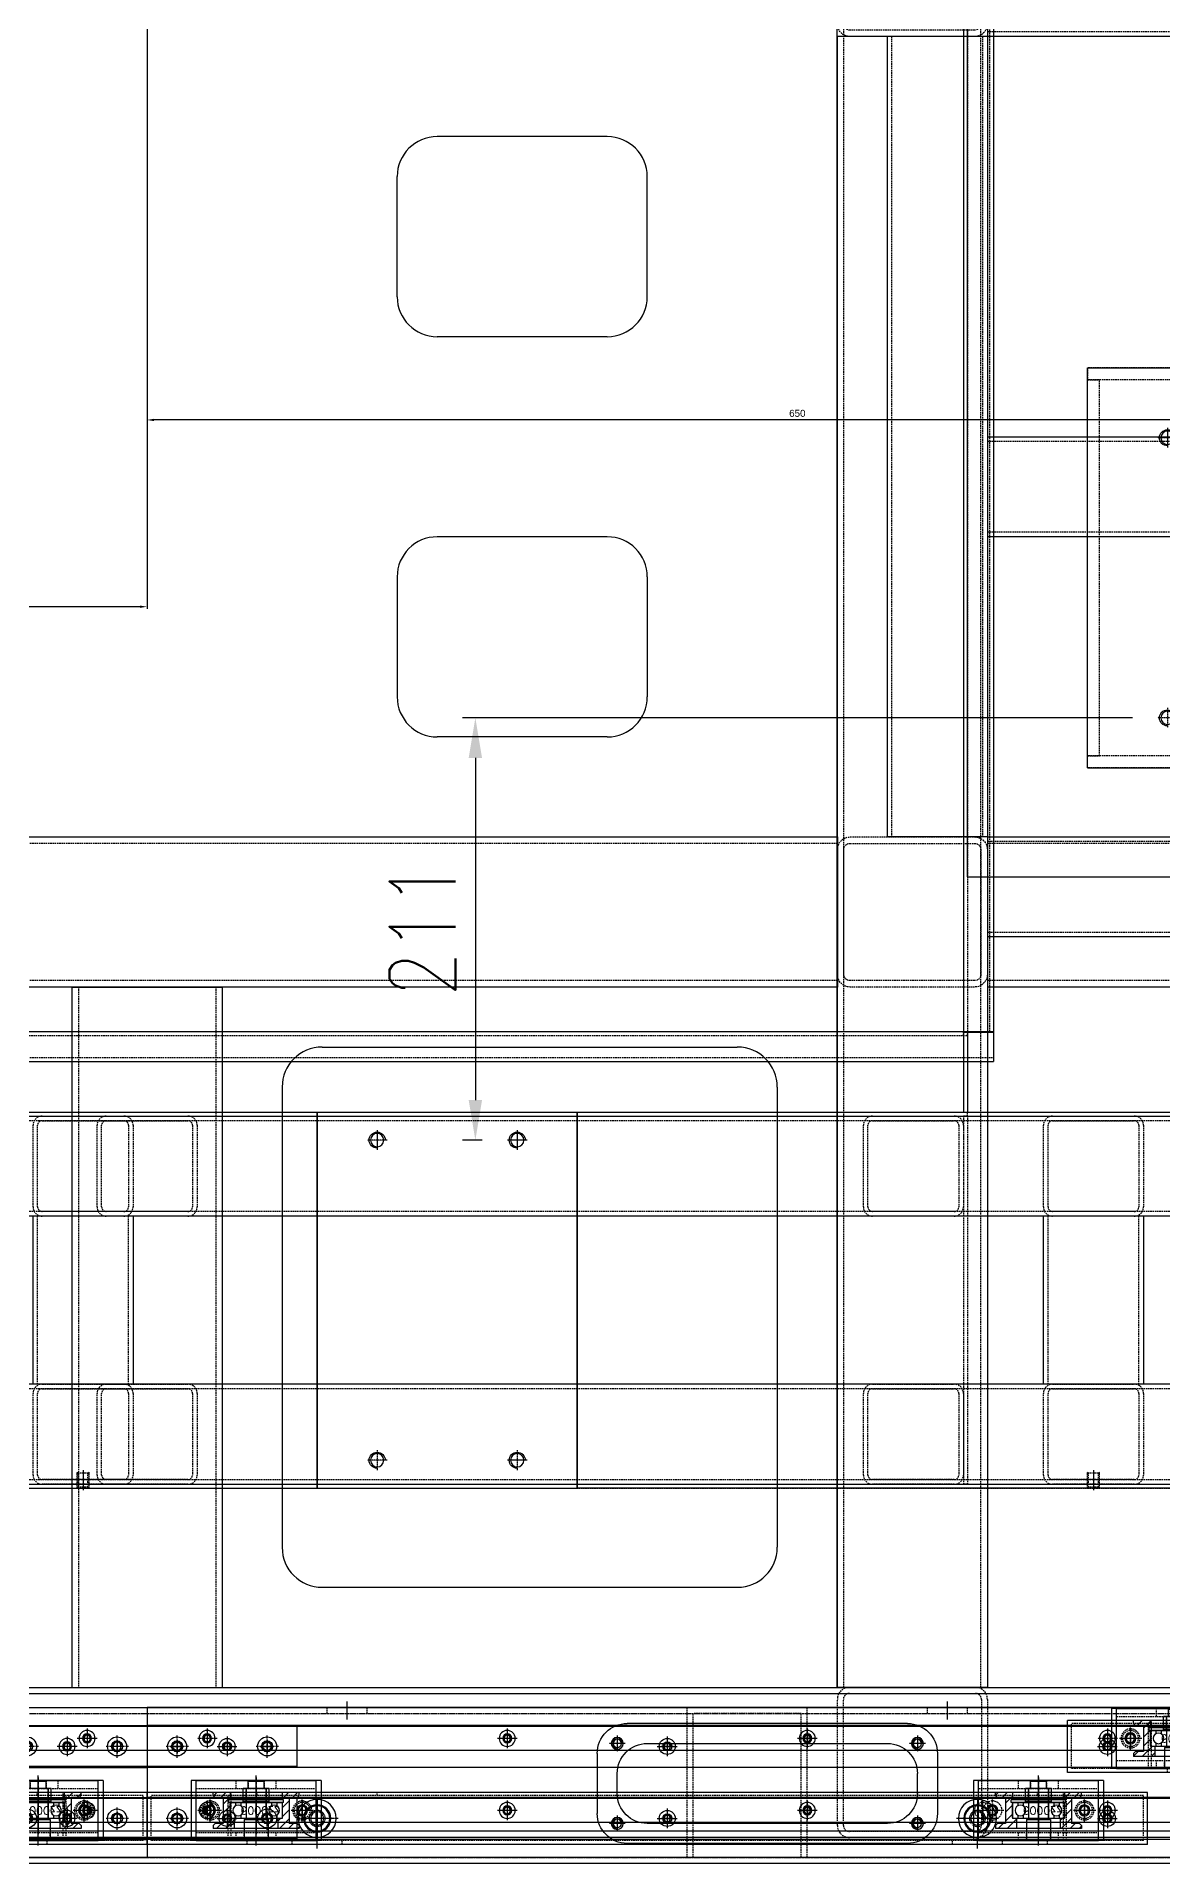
# Model space of a CAD drawing. Header units: millimetres. Extents: x -18234 to 26733, y 279 to 18488.
# Drawn here: x 21393 to 21956, y 9100 to 10013 of the extents above; entities that cross this region are included whole.
import ezdxf

# ---------------------------------------------------------------- set-up
doc = ezdxf.new("R2010")
doc.units = ezdxf.units.MM
doc.linetypes.add('CENTER', pattern=[2, 1.25, -0.25, 0.25, -0.25])
doc.linetypes.add('HIDDEN', pattern=[0.375, 0.25, -0.125])
for name, color, linetype in [('CL', 1, 'CENTER'), ('FL', 3, 'Continuous'), ('HL', 2, 'HIDDEN')]:
    doc.layers.add(name, color=color, linetype=linetype)
doc.styles.add('ROAMNS', font='romans.shx', dxfattribs={"width": 0.8, "bigfont": 'whgtxt.shx'})
doc.styles.get("Standard").update_dxf_attribs({"font": 'arial.ttf'})
doc.styles.add('한글', font='romans.shx', dxfattribs={"bigfont": 'whgtxt.shx'})
doc.dimstyles.new('10 한덕_도면칫수', dxfattribs={"dimscale": 10, "dimtxt": 3.3, "dimasz": 2, "dimexe": 0.65, "dimexo": 1.25, "dimgap": 1, "dimtad": 1, "dimdsep": 46, "dimtxsty": 'ROAMNS', "dimcen": 0, "dimclrd": 7, "dimclre": 7, "dimclrt": 2, "dimadec": 0, "dimazin": 2, "dimtp": 0.1, "dimtm": 0.1, "dimtfac": 0.71, "dimtmove": 0, "dimatfit": 3, "dimfxl": 1, "dimlwd": -1, "dimlwe": -1, "dimarcsym": 1})
doc.dimstyles.new('사본 AM_ISO', dxfattribs={"dimtxt": 3.5, "dimasz": 3.5, "dimexe": 1, "dimexo": 1, "dimgap": 1.5, "dimtad": 1, "dimdsep": 46, "dimtxsty": 'Standard', "dimcen": 0, "dimclrd": 7, "dimclre": 7, "dimclrt": 2, "dimadec": 0, "dimazin": 2, "dimtp": 0.1, "dimtm": 0.1, "dimtfac": 0.71, "dimtmove": 0, "dimatfit": 3, "dimfxl": 8, "dimtfill": 1, "dimlwd": -1, "dimlwe": -1, "dimarcsym": 1})

# ---------------------------------------------------------------- blocks, each defined once
blk = doc.blocks.new('*D679')
at = {"color": 7, "linetype": 'ByBlock', "ltscale": 0.5, "transparency": 16777216}
for p, q in [((22098.3, 10151.78), (22098.3, 9820.17)), ((21448.31, 10036.28), (21448.31, 9820.17)), ((22094.8, 9821.17), (21451.81, 9821.17))]:
    blk.add_line(p, q, dxfattribs=at)
at = {"color": 7, "ltscale": 0.5, "transparency": 16777216}
for points in [[(21451.81, 9821.75), (21451.81, 9820.59), (21448.31, 9821.17)], [(22094.8, 9821.75), (22094.8, 9820.59), (22098.3, 9821.17)]]:
    blk.add_solid(points, dxfattribs=at)
at = {"layer": 'DEFPOINTS', "color": 0, "ltscale": 0.5, "transparency": 16777216}
for p in [(22098.3, 10152.78), (21448.31, 10037.28), (21448.31, 9821.17)]:
    blk.add_point(p, dxfattribs=at)
at = {"color": 2, "ltscale": 0.5, "transparency": 16777216, "insert": (21773.31, 9824.46), "char_height": 3.5, "attachment_point": 5, "bg_fill": 3, "box_fill_scale": 1.1, "bg_fill_color": 256, "bg_fill_true_color": 13158600, "bg_fill_transparency": 0}
blk.add_mtext('650', dxfattribs=at)
blk = doc.blocks.new('*D666')
at = {"color": 7, "linetype": 'ByBlock', "ltscale": 0.5, "transparency": 16777216}
for p, q in [((21940.81, 9672.28), (21605.89, 9672.28)), ((21612.39, 9652.28), (21612.39, 9481.28)), ((21615.81, 9461.28), (21605.89, 9461.28))]:
    blk.add_line(p, q, dxfattribs=at)
at = {"color": 7, "ltscale": 0.5, "transparency": 16777216}
for points in [[(21609.06, 9652.28), (21615.72, 9652.28), (21612.39, 9672.28)], [(21609.06, 9481.28), (21615.72, 9481.28), (21612.39, 9461.28)]]:
    blk.add_solid(points, dxfattribs=at)
at = {"layer": 'DEFPOINTS', "color": 0, "ltscale": 0.5, "transparency": 16777216}
for p in [(21953.31, 9672.28), (21612.39, 9461.28), (21628.31, 9461.28)]:
    blk.add_point(p, dxfattribs=at)
at = {"color": 2, "ltscale": 0.5, "transparency": 16777216, "insert": (21585.89, 9566.78), "char_height": 33, "attachment_point": 5, "rotation": 90, "style": 'ROAMNS', "bg_fill": 3, "box_fill_scale": 1.1, "bg_fill_color": 256, "bg_fill_true_color": 13158600, "bg_fill_transparency": 0}
blk.add_mtext('211', dxfattribs=at)
blk = doc.blocks.new('5UEQR')
at = {"ltscale": 0.5}
for p, q in [((207127.59, 18318.75), (206587.59, 18318.75)), ((206587.59, 18318.75), (206587.59, 18268.75)), ((207127.59, 18318.75), (207127.59, 18268.75)), ((206587.59, 18268.75), (207127.59, 18268.75))]:
    blk.add_line(p, q, dxfattribs=at)
at = {"layer": 'HL', "ltscale": 3}
for p, q in [((206587.59, 18316.45), (207127.59, 18316.45)), ((206587.59, 18271.05), (207127.59, 18271.05))]:
    blk.add_line(p, q, dxfattribs=at)
blk = doc.blocks.new('56U43W43')
at = {"ltscale": 0.5}
for p, q in [((206942.87, 18218.89), (206542.87, 18218.89)), ((206542.87, 18218.89), (206542.87, 18168.89)), ((206942.87, 18218.89), (206942.87, 18168.89)), ((206542.87, 18168.89), (206942.87, 18168.89))]:
    blk.add_line(p, q, dxfattribs=at)
at = {"layer": 'HL', "ltscale": 3}
for p, q in [((206542.87, 18216.59), (206942.87, 18216.59)), ((206542.87, 18171.19), (206942.87, 18171.19))]:
    blk.add_line(p, q, dxfattribs=at)
blk = doc.blocks.new('875654')
at = {"layer": 'HL', "ltscale": 3}
for p, q in [((237346.1, 2606.34), (237283.9, 2606.34)), ((237346.1, 2603.14), (237283.9, 2603.14)), ((237277.5, 2599.94), (237277.5, 2537.74)), ((237280.7, 2599.94), (237280.7, 2537.74)), ((237349.3, 2537.74), (237349.3, 2599.94)), ((237352.5, 2537.74), (237352.5, 2599.94)), ((237283.9, 2534.54), (237346.1, 2534.54)), ((237283.9, 2531.34), (237346.1, 2531.34))]:
    blk.add_line(p, q, dxfattribs=at)
for centre, radius, start, end in [((237283.9, 2599.94), 6.4, 90, 180), ((237283.9, 2599.94), 3.2, 90, 180), ((237346.1, 2599.94), 6.4, 0, 90), ((237346.1, 2599.94), 3.2, 0, 90), ((237283.9, 2537.74), 6.4, 180, 270), ((237283.9, 2537.74), 3.2, 180, 270), ((237346.1, 2537.74), 6.4, 270, 0), ((237346.1, 2537.74), 3.2, 270, 0)]:
    blk.add_arc(centre, radius, start, end, dxfattribs=at)
blk = doc.blocks.new('473232')
at = {"ltscale": 0.5}
for p, q in [((206922.87, 18218.89), (206542.87, 18218.89)), ((206542.87, 18218.89), (206542.87, 18168.89)), ((206922.87, 18218.89), (206922.87, 18168.89)), ((206542.87, 18168.89), (206922.87, 18168.89))]:
    blk.add_line(p, q, dxfattribs=at)
at = {"layer": 'HL', "ltscale": 3}
for p, q in [((206542.87, 18216.59), (206922.87, 18216.59)), ((206542.87, 18171.19), (206922.87, 18171.19))]:
    blk.add_line(p, q, dxfattribs=at)
blk = doc.blocks.new('564wt')
at = {"layer": 'HL', "ltscale": 3}
for p, q in [((202139.17, 17160.36), (202139.17, 17166.36)), ((202139.17, 17166.36), (202499.17, 17166.36)), ((202499.17, 17160.36), (202499.17, 17166.36)), ((202139.17, 17160.36), (202499.17, 17160.36))]:
    blk.add_line(p, q, dxfattribs=at)
blk = doc.blocks.new('43w2')
at = {"layer": 'HL', "ltscale": 3}
for p, q in [((202691.45, 17160.36), (202691.45, 17166.36)), ((202691.45, 17166.36), (202879.45, 17166.36)), ((202879.45, 17160.36), (202879.45, 17166.36)), ((202691.45, 17160.36), (202879.45, 17160.36))]:
    blk.add_line(p, q, dxfattribs=at)
blk = doc.blocks.new('TUWW')
at = {"ltscale": 0.5}
blk.add_circle((205051.78, 17531.93), 3.32, dxfattribs=at)
at = {"color": 1, "ltscale": 0.5}
blk.add_arc((205051.78, 17531.93), 4, 270, 180, dxfattribs=at)
at = {"layer": 'CL', "ltscale": 0.5}
for p, q in [((205046.78, 17531.93), (205056.78, 17531.93)), ((205051.78, 17536.93), (205051.78, 17526.93))]:
    blk.add_line(p, q, dxfattribs=at)
blk = doc.blocks.new('65UWRT56')
at = {"ltscale": 0.5}
for p, q in [((202139.17, 17387.61), (202139.17, 17587.61)), ((202499.17, 17587.61), (202139.17, 17587.61)), ((202499.17, 17387.61), (202499.17, 17587.61)), ((202499.17, 17387.61), (202139.17, 17387.61))]:
    blk.add_line(p, q, dxfattribs=at)
for p in [(-2872.61, 20.68), (-2772.61, 20.68), (-2692.61, 20.68), (-2592.61, 20.68), (-2872.61, -119.32), (-2772.61, -119.32), (-2692.61, -119.32), (-2592.61, -119.32)]:
    blk.add_blockref('TUWW', p)
blk = doc.blocks.new('7ETE54')
at = {"xscale": -1}
for name, p, rotation in [('564wt', (0, 35287.12), 180), ('43w2', (184978.82, -184758.68), 270)]:
    blk.add_blockref(name, p, dxfattribs=dict(at, rotation=rotation))
for name, p in [('65UWRT56', (0, 539.16)), ('564wt', (0, 766.41))]:
    blk.add_blockref(name, p)
at = {"rotation": 90}
blk.add_blockref('43w2', (219659.53, -184758.68), dxfattribs=at)
blk = doc.blocks.new('TETWFS')
at = {"ltscale": 0.5}
for p, q in [((187802.29, 21591.54), (187412.29, 21591.54)), ((187412.29, 21591.54), (187412.29, 21571.54)), ((187802.29, 21151.54), (187802.29, 21591.54)), ((187372.29, 21151.54), (187372.29, 21571.54)), ((187372.29, 21571.54), (187412.29, 21571.54)), ((187802.29, 21151.54), (187372.29, 21151.54))]:
    blk.add_line(p, q, dxfattribs=at)
blk = doc.blocks.new('T7ETEW')
at = {"color": 0, "extrusion": (0, 0, -1), "zscale": -1}
for name, p in [('875654', (-359719, -25033.93)), ('TETWFS', (-310233.79, -44074.13)), ('875654', (-359719, -25508.93))]:
    blk.add_blockref(name, p, dxfattribs=at)
at = {"extrusion": (0, 0, -1), "zscale": -1}
for name, p in [('473232', (-329364.37, -40671.48)), ('7ETE54', (-324990.67, -40794.85)), ('473232', (-329364.37, -40921.48)), ('5UEQR', (-329569.09, -41221.33))]:
    blk.add_blockref(name, p, dxfattribs=at)
at = {"extrusion": (0, 0, -1), "zscale": -1, "rotation": 90}
blk.add_blockref('56U43W43', (-104222.61, -229445.45), dxfattribs=at)
blk = doc.blocks.new('*D669')
at = {"color": 7, "linetype": 'ByBlock', "ltscale": 0.5, "transparency": 16777216}
for p, q in [((21448.31, 9820.17), (21448.31, 9726.83)), ((20798.31, 9797.28), (20798.31, 9726.83)), ((21444.81, 9727.83), (20801.81, 9727.83))]:
    blk.add_line(p, q, dxfattribs=at)
at = {"color": 7, "ltscale": 0.5, "transparency": 16777216}
for points in [[(20801.81, 9728.42), (20801.81, 9727.25), (20798.31, 9727.83)], [(21444.81, 9728.42), (21444.81, 9727.25), (21448.31, 9727.83)]]:
    blk.add_solid(points, dxfattribs=at)
at = {"layer": 'DEFPOINTS', "color": 0, "ltscale": 0.5, "transparency": 16777216}
for p in [(21448.31, 9821.17), (20798.31, 9798.28), (20798.31, 9727.83)]:
    blk.add_point(p, dxfattribs=at)
at = {"color": 2, "ltscale": 0.5, "transparency": 16777216, "insert": (21123.31, 9731.12), "char_height": 3.5, "attachment_point": 5, "bg_fill": 3, "box_fill_scale": 1.1, "bg_fill_color": 256, "bg_fill_true_color": 13158600, "bg_fill_transparency": 0}
blk.add_mtext('650', dxfattribs=at)
blk = doc.blocks.new('y8ll')
at = {"ltscale": 0.5}
for p, q in [((206532.54, 29889.07), (205707.54, 29889.07)), ((205707.54, 29889.07), (205707.54, 29814.07)), ((206532.54, 29889.07), (206532.54, 29814.07)), ((205707.54, 29814.07), (206532.54, 29814.07))]:
    blk.add_line(p, q, dxfattribs=at)
at = {"layer": 'HL', "ltscale": 3}
for p, q in [((205707.54, 29885.87), (206532.54, 29885.87)), ((205707.54, 29817.27), (206532.54, 29817.27))]:
    blk.add_line(p, q, dxfattribs=at)
blk = doc.blocks.new('6uww4')
at = {"ltscale": 0.5}
for p, q in [((206573.26, 17875.64), (205958.26, 17875.64)), ((206573.26, 17875.64), (206573.26, 17800.64)), ((205958.26, 17800.64), (206573.26, 17800.64))]:
    blk.add_line(p, q, dxfattribs=at)
at = {"layer": 'HL', "ltscale": 3}
for p, q in [((205958.26, 17872.44), (206573.26, 17872.44)), ((205958.26, 17803.84), (206573.26, 17803.84))]:
    blk.add_line(p, q, dxfattribs=at)
blk = doc.blocks.new('R6WRWT')
at = {"ltscale": 0.5}
for p, q in [((208028.26, 17762.34), (205958.26, 17762.34)), ((205958.26, 17687.34), (208028.26, 17687.34))]:
    blk.add_line(p, q, dxfattribs=at)
at = {"layer": 'HL', "ltscale": 3}
for p, q in [((205958.26, 17759.14), (208028.26, 17759.14)), ((205958.26, 17690.54), (208028.26, 17690.54))]:
    blk.add_line(p, q, dxfattribs=at)
blk = doc.blocks.new('4E4TE')
at = {"ltscale": 0.5}
for p, q in [((197894.89, 18128.05), (197204.89, 18128.05)), ((197204.89, 18128.05), (197204.89, 18053.05)), ((197204.89, 18053.05), (197894.89, 18053.05))]:
    blk.add_line(p, q, dxfattribs=at)
at = {"layer": 'HL', "ltscale": 3}
for p, q in [((197204.89, 18124.85), (197894.89, 18124.85)), ((197204.89, 18056.25), (197894.89, 18056.25))]:
    blk.add_line(p, q, dxfattribs=at)
blk = doc.blocks.new('T7UWTWT')
at = {"ltscale": 0.5}
for p, q in [((213416.53, 14888.67), (212876.53, 14888.67)), ((212876.53, 14888.67), (212876.53, 14838.67)), ((213416.53, 14888.67), (213416.53, 14838.67)), ((212876.53, 14838.67), (213416.53, 14838.67))]:
    blk.add_line(p, q, dxfattribs=at)
at = {"layer": 'HL', "ltscale": 3}
for p, q in [((212876.53, 14886.37), (213416.53, 14886.37)), ((212876.53, 14840.97), (213416.53, 14840.97))]:
    blk.add_line(p, q, dxfattribs=at)
blk = doc.blocks.new('T7ETT')
at = {"ltscale": 0.5}
for p, q in [((208158.87, 18593.09), (206535.87, 18593.09)), ((206535.87, 18593.09), (206535.87, 18518.09)), ((206535.87, 18518.09), (208158.87, 18518.09))]:
    blk.add_line(p, q, dxfattribs=at)
at = {"layer": 'HL', "ltscale": 3}
for p, q in [((206535.87, 18589.89), (208158.87, 18589.89)), ((206535.87, 18521.29), (208158.87, 18521.29))]:
    blk.add_line(p, q, dxfattribs=at)
blk = doc.blocks.new('tyudrt')
at = {"layer": 'HL', "ltscale": 3}
for p, q in [((311320.86, 131.85), (311383.86, 131.85)), ((311320.86, 128.85), (311383.86, 128.85)), ((311314.86, 62.85), (311314.86, 125.85)), ((311317.86, 62.85), (311317.86, 125.85)), ((311386.86, 125.85), (311386.86, 62.85)), ((311389.86, 125.85), (311389.86, 62.85)), ((311383.86, 59.85), (311320.86, 59.85)), ((311383.86, 56.85), (311320.86, 56.85))]:
    blk.add_line(p, q, dxfattribs=at)
for centre, radius, start, end in [((311320.86, 125.85), 6, 90, 180), ((311320.86, 125.85), 3, 90, 180), ((311383.86, 125.85), 6, 0, 90), ((311383.86, 125.85), 3, 0, 90), ((311320.86, 62.85), 6, 180, 270), ((311320.86, 62.85), 3, 180, 270), ((311383.86, 62.85), 6, 270, 0), ((311383.86, 62.85), 3, 270, 0)]:
    blk.add_arc(centre, radius, start, end, dxfattribs=at)
blk = doc.blocks.new('KGHWELWE')
at = {"ltscale": 0.5}
for p, q in [((118169.61, -24345.93), (118169.61, -23995.93)), ((118169.61, -23995.93), (118244.61, -23995.93)), ((118244.61, -23995.93), (118244.61, -24345.93)), ((118169.61, -24345.93), (118244.61, -24345.93))]:
    blk.add_line(p, q, dxfattribs=at)
at = {"layer": 'HL', "ltscale": 3}
for p, q in [((118172.81, -23995.93), (118172.81, -24345.93)), ((118241.41, -23995.93), (118241.41, -24345.93))]:
    blk.add_line(p, q, dxfattribs=at)
blk = doc.blocks.new('67234')
at = {"color": 6, "ltscale": 0.5}
for p, q in [((108072.23, -23265.82), (108918.23, -23265.82)), ((108072.23, -23265.82), (108072.23, -23927.32)), ((108087.23, -23265.82), (108087.23, -23967.32)), ((108903.23, -23265.82), (108903.23, -23967.32)), ((108918.23, -23265.82), (108918.23, -23927.32)), ((108072.23, -23927.32), (108087.23, -23927.32)), ((108085.23, -23927.32), (108085.23, -23967.32)), ((108903.23, -23927.32), (108918.23, -23927.32)), ((108905.23, -23927.32), (108905.23, -23967.32)), ((108085.23, -23967.32), (108905.23, -23967.32))]:
    blk.add_line(p, q, dxfattribs=at)
at = {"layer": 'HL', "ltscale": 3}
for p, q in [((108074.23, -23265.82), (108074.23, -23927.32)), ((108085.23, -23265.82), (108085.23, -23927.32)), ((108905.23, -23265.82), (108905.23, -23927.32)), ((108916.23, -23265.82), (108916.23, -23927.32)), ((108085.23, -23365.82), (108087.23, -23365.82)), ((108085.23, -23452.82), (108087.23, -23452.82)), ((108085.23, -23598.82), (108087.23, -23598.82))]:
    blk.add_line(p, q, dxfattribs=at)
blk = doc.blocks.new('547ww')
at = {"color": 6, "ltscale": 0.5}
for p, q in [((106842.27, -25136.21), (107688.27, -25136.21)), ((106842.27, -25136.21), (106842.27, -25151.21)), ((107675.27, -25136.21), (107675.27, -25138.21)), ((107688.27, -25136.21), (107688.27, -25151.21)), ((106842.27, -25151.21), (107688.27, -25151.21))]:
    blk.add_line(p, q, dxfattribs=at)
at = {"layer": 'HL', "ltscale": 3}
for p, q in [((106855.27, -25136.21), (106855.27, -25138.21)), ((106855.27, -25138.21), (107675.27, -25138.21)), ((106857.27, -25136.21), (106857.27, -25138.21)), ((107673.27, -25138.21), (107673.27, -25136.21)), ((107675.27, -25138.21), (107675.27, -25136.21)), ((106842.27, -25149.21), (107688.27, -25149.21))]:
    blk.add_line(p, q, dxfattribs=at)
blk = doc.blocks.new('5463')
at = {"color": 6}
for name, p in [('67234', (-2817.38, 0)), ('547ww', (-1587.43, 1209.13))]:
    blk.add_blockref(name, p, dxfattribs=at)
blk = doc.blocks.new('7ett')
at = {"ltscale": 0.5}
for p, q in [((111637.17, -25678.2), (111637.17, -26147.2)), ((111447.17, -25797.2), (111362.17, -25797.2)), ((111342.17, -25877.2), (111342.17, -25817.2)), ((111467.17, -25877.2), (111467.17, -25817.2)), ((111447.17, -25897.2), (111362.17, -25897.2)), ((111447.17, -25997.2), (111362.17, -25997.2)), ((111342.17, -26017.2), (111342.17, -26077.2)), ((111467.17, -26017.2), (111467.17, -26077.2)), ((111447.17, -26097.2), (111362.17, -26097.2)), ((111637.17, -26147.2), (112252.17, -26147.2)), ((111304.67, -26252.2), (111512.17, -26252.2)), ((111284.67, -26272.2), (111284.67, -26502.2)), ((111532.17, -26272.2), (111532.17, -26502.2)), ((111304.67, -26522.2), (111512.17, -26522.2)), ((112252.17, -26657.2), (110182.17, -26657.2))]:
    blk.add_line(p, q, dxfattribs=at)
for centre, start, end in [((111362.17, -25817.2), 90, 180), ((111447.17, -25817.2), 0, 90), ((111362.17, -25877.2), 180, 270), ((111447.17, -25877.2), 270, 0), ((111362.17, -26017.2), 90, 180), ((111447.17, -26017.2), 360, 90), ((111362.17, -26077.2), 180, 270), ((111447.17, -26077.2), 270, 360), ((111304.67, -26272.2), 90, 180), ((111512.17, -26272.2), 0, 90), ((111304.67, -26502.2), 180, 270), ((111512.17, -26502.2), 270, 0)]:
    blk.add_arc(centre, 20, start, end, dxfattribs=at)
blk = doc.blocks.new('UYIWWT')
at = {"color": 6, "ltscale": 0.5}
for p, q in [((117513.54, -28251.55), (117513.54, -28439.55)), ((117513.54, -28251.55), (117643.54, -28251.55)), ((117643.54, -28251.55), (117643.54, -28439.55)), ((117513.54, -28439.55), (117643.54, -28439.55))]:
    blk.add_line(p, q, dxfattribs=at)
at = {"extrusion": (0, 0, -1), "zscale": -1}
for p in [(-322595.32, -45797.48), (-322665.32, -45797.48), (-322595.32, -45957.48), (-322665.32, -45957.48)]:
    blk.add_blockref('TUWW', p, dxfattribs=at)
blk = doc.blocks.new('57WERWR')
at = {"ltscale": 0.5}
for p, q in [((217010.53, 14888.67), (215596.53, 14888.67)), ((215596.53, 14838.67), (217010.53, 14838.67))]:
    blk.add_line(p, q, dxfattribs=at)
at = {"layer": 'HL', "ltscale": 3}
for p, q in [((215596.53, 14886.37), (217010.53, 14886.37)), ((215596.53, 14840.97), (217010.53, 14840.97))]:
    blk.add_line(p, q, dxfattribs=at)
blk = doc.blocks.new('57WTEWR')
at = {"ltscale": 0.5}
for p, q in [((207561.59, 18318.75), (207477.59, 18318.75)), ((207477.59, 18318.75), (207477.59, 18268.75)), ((207561.59, 18318.75), (207561.59, 18268.75)), ((207477.59, 18268.75), (207561.59, 18268.75))]:
    blk.add_line(p, q, dxfattribs=at)
at = {"layer": 'HL', "ltscale": 3}
for p, q in [((207477.59, 18316.45), (207561.59, 18316.45)), ((207477.59, 18271.05), (207561.59, 18271.05))]:
    blk.add_line(p, q, dxfattribs=at)
blk = doc.blocks.new('56e43')
at = {"layer": 'HL', "ltscale": 3}
for p, q in [((237551.98, 2183.25), (237592.78, 2183.25)), ((237547.38, 2137.85), (237547.38, 2178.65)), ((237549.68, 2137.85), (237549.68, 2178.65)), ((237551.98, 2180.95), (237592.78, 2180.95)), ((237595.08, 2178.65), (237595.08, 2137.85)), ((237597.38, 2178.65), (237597.38, 2137.85)), ((237592.78, 2135.55), (237551.98, 2135.55)), ((237592.78, 2133.25), (237551.98, 2133.25))]:
    blk.add_line(p, q, dxfattribs=at)
for centre, radius, start, end in [((237551.98, 2178.65), 4.6, 90, 180), ((237592.78, 2178.65), 4.6, 0, 90), ((237551.98, 2178.65), 2.3, 90, 180), ((237592.78, 2178.65), 2.3, 0, 90), ((237551.98, 2137.85), 4.6, 180, 270), ((237551.98, 2137.85), 2.3, 180, 270), ((237592.78, 2137.85), 4.6, 270, 0), ((237592.78, 2137.85), 2.3, 270, 0)]:
    blk.add_arc(centre, radius, start, end, dxfattribs=at)
blk = doc.blocks.new('34ETW')
at = {"color": 6, "ltscale": 0.5}
for p, q in [((117048.54, -28749.67), (117513.54, -28749.67)), ((117048.54, -28749.67), (117048.54, -28937.67)), ((117513.54, -28937.67), (117513.54, -28749.67)), ((117048.54, -28937.67), (117513.54, -28937.67))]:
    blk.add_line(p, q, dxfattribs=at)
blk = doc.blocks.new('R6WERW')
at = {"color": 6, "ltscale": 0.5}
for p, q in [((117643.54, -28749.67), (118098.54, -28749.67)), ((117643.54, -28937.67), (117643.54, -28749.67)), ((118098.54, -28749.67), (118098.54, -28937.67)), ((118098.54, -28937.67), (117643.54, -28937.67))]:
    blk.add_line(p, q, dxfattribs=at)
blk = doc.blocks.new('yiwerw')
at = {"layer": 'CL', "ltscale": 0.5}
blk.add_line((240924.09, 36676.37), (240914.09, 36676.37), dxfattribs=at)
at = {"layer": 'HL', "ltscale": 3}
for p, q in [((240915.09, 36679.37), (240915.63, 36678.83)), ((240915.09, 36679.37), (240923.09, 36679.37)), ((240915.63, 36678.83), (240915.63, 36673.92)), ((240915.63, 36678.83), (240922.55, 36678.83)), ((240922.55, 36678.83), (240923.09, 36679.37)), ((240922.55, 36678.83), (240922.55, 36673.92)), ((240915.09, 36673.37), (240915.63, 36673.92)), ((240915.09, 36673.37), (240923.09, 36673.37)), ((240915.63, 36673.92), (240922.55, 36673.92)), ((240922.55, 36673.92), (240923.09, 36673.37))]:
    blk.add_line(p, q, dxfattribs=at)
blk = doc.blocks.new('T6UEWTE')
at = {"layer": 'HL', "ltscale": 3}
for p, q in [((116864.54, -29328.71), (118282.54, -29328.71)), ((116864.54, -29330.71), (118282.54, -29330.71))]:
    blk.add_line(p, q, dxfattribs=at)
at = {"extrusion": (0, 0, -1), "zscale": -1, "rotation": 90}
for p in [(-80720.16, -270245.8), (-81225.16, -270245.8)]:
    blk.add_blockref('yiwerw', p, dxfattribs=at)
blk = doc.blocks.new('6wtw')
at = {"layer": 'HL', "ltscale": 3}
for p, q in [((116864.54, -30097.36), (118282.54, -30097.36)), ((116864.54, -30099.36), (118282.54, -30099.36)), ((117838.54, -30097.36), (117838.54, -30099.36))]:
    blk.add_line(p, q, dxfattribs=at)
blk = doc.blocks.new('ERTRW')
at = {"layer": 'HL', "ltscale": 3}
for p, q in [((118432.12, -29330.71), (118432.12, -29328.71)), ((118616.12, -29328.71), (118432.12, -29328.71)), ((118616.12, -29330.71), (118432.12, -29330.71)), ((118616.12, -29330.71), (118616.12, -29328.71))]:
    blk.add_line(p, q, dxfattribs=at)
blk = doc.blocks.new('6ueey')
at = {"color": 6, "xscale": -1, "rotation": 180}
blk.add_blockref('6wtw', (0, -57398.92), dxfattribs=at)
at = {"extrusion": (0, 0, -1), "zscale": -1}
blk.add_blockref('57WERWR', (-333877.07, -42190.23), dxfattribs=at)
at = {"color": 6}
for name, p in [('34ETW', (0, 1450.11)), ('UYIWWT', (0, 951.99)), ('R6WERW', (0, 1450.11)), ('T6UEWTE', (0, 1843.15))]:
    blk.add_blockref(name, p, dxfattribs=at)
at = {"color": 0}
for p in [(-120175.84, -29484.81), (-120143.84, -29484.81), (-119760.84, -29484.81), (-119670.84, -29484.81), (-120175.84, -29618.81), (-120143.84, -29618.81), (-119760.84, -29618.81), (-119670.84, -29618.81)]:
    blk.add_blockref('56e43', p, dxfattribs=at)
at = {"color": 6, "rotation": 90}
blk.add_blockref('ERTRW', (88507.83, -145917.68), dxfattribs=at)
at = {"extrusion": (0, 0, -1), "zscale": -1, "rotation": 90}
for p in [(-99102.79, -234913.15), (-99607.79, -234913.15)]:
    blk.add_blockref('57WTEWR', p, dxfattribs=at)
at = {"rotation": 180}
blk.add_blockref('57WERWR', (333877.07, -12596.9), dxfattribs=at)
blk = doc.blocks.new('5tu4t')
at = {"extrusion": (0, 0, -1), "zscale": -1, "rotation": 90}
blk.add_blockref('T7ETT', (-98729.75, -231325.68), dxfattribs=at)
at = {"color": 6}
for name, p in [('5463', (11225.01, -535)), ('7ett', (5685.68, 1782.38)), ('KGHWELWE', (-1304.26, -443.88)), ('6ueey', (-525.69, 2797.25))]:
    blk.add_blockref(name, p, dxfattribs=at)
at = {"color": 0, "extrusion": (0, 0, -1), "zscale": -1}
for p in [(-354600.35, -26496.16), (-354600.35, -26971.16)]:
    blk.add_blockref('875654', p, dxfattribs=at)
at = {"color": 0, "extrusion": (0, 0, -1), "zscale": -1, "rotation": 90}
blk.add_blockref('y8ll', (-87433.78, -230497.36), dxfattribs=at)
at = {"extrusion": (0, 0, -1), "zscale": -1}
for name, p in [('4E4TE', (-314452.74, -42492.87)), ('6uww4', (-323896.11, -42240.46)), ('T7UWTWT', (-330739.38, -39253.48)), ('R6WRWT', (-323896.11, -42552.16))]:
    blk.add_blockref(name, p, dxfattribs=at)
blk.add_blockref('tyudrt', (-194067.01, -24921.66))
blk = doc.blocks.new('r6qq3rwq')
at = {"ltscale": 0.5}
for radius in [4, 2.25]:
    blk.add_circle((157631.76, 30506.04), radius, dxfattribs=at)
at = {"layer": 'CL', "ltscale": 0.5}
for p, q in [((157626.76, 30506.04), (157636.76, 30506.04)), ((157631.76, 30511.04), (157631.76, 30501.04))]:
    blk.add_line(p, q, dxfattribs=at)
blk = doc.blocks.new('6tuerte')
at = {"ltscale": 0.5}
for p, q in [((158864.39, 29430.98), (158864.39, 29418.98)), ((158864.39, 29430.98), (159824.39, 29430.98)), ((159824.39, 29430.98), (159824.39, 29418.98)), ((158864.39, 29418.98), (159824.39, 29418.98))]:
    blk.add_line(p, q, dxfattribs=at)
for p in [(1262.63, -1081.07), (1712.63, -1081.07), (1862.63, -1081.07), (2012.63, -1081.07), (2162.63, -1081.07)]:
    blk.add_blockref('r6qq3rwq', p)
blk = doc.blocks.new('ryuere')
at = {"layer": 'HL', "ltscale": 3}
for p, q in [((-17901.74, 10665.66), (-17901.74, 10667.16)), ((-17841.74, 10665.66), (-17841.74, 10667.16))]:
    blk.add_line(p, q, dxfattribs=at)
blk = doc.blocks.new('tirru')
at = {"layer": 'CL'}
for p, q in [((-18456.65, 9458.85), (-18446.82, 9458.85)), ((-18451.74, 9463.76), (-18451.74, 9453.94))]:
    blk.add_line(p, q, dxfattribs=at)
at = {"layer": 'HL', "ltscale": 3}
blk.add_circle((-18451.74, 9458.85), 4, dxfattribs=at)
blk = doc.blocks.new('r66uru')
at = {"layer": 'CL'}
blk.add_line((-18386.74, 10633.16), (-18386.74, 10639.16), dxfattribs=at)
at = {"layer": 'HL', "ltscale": 3}
for p, q in [((-18399.24, 10635.16), (-18399.24, 10637.16)), ((-18374.24, 10635.16), (-18374.24, 10637.16))]:
    blk.add_line(p, q, dxfattribs=at)
blk = doc.blocks.new('fjffj')
at = {"layer": 'HL', "ltscale": 3}
for p, q in [((-18321.74, 10635.16), (-18321.74, 10637.16)), ((-17921.74, 10635.16), (-17921.74, 10637.16))]:
    blk.add_line(p, q, dxfattribs=at)
blk = doc.blocks.new('tyrttet')
blk.add_circle((200207.9, 17418.07), 6.6)
at = {"layer": 'CL'}
for p, q in [((200207.9, 17426.17), (200207.9, 17409.97)), ((200199.8, 17418.07), (200216, 17418.07))]:
    blk.add_line(p, q, dxfattribs=at)
blk = doc.blocks.new('trtete')
for p, q in [((200122.9, 17402.07), (200122.9, 17428.07)), ((200122.9, 17428.07), (200622.9, 17428.07)), ((200622.9, 17402.07), (200622.9, 17428.07)), ((200122.9, 17402.07), (200622.9, 17402.07))]:
    blk.add_line(p, q)
at = {"layer": 'HL', "ltscale": 3}
for p, q in [((200124.9, 17404.07), (200124.9, 17426.57)), ((200124.9, 17426.57), (200620.9, 17426.57)), ((200163.4, 17404.07), (200163.4, 17426.57)), ((200164.9, 17404.07), (200164.9, 17428.07)), ((200580.9, 17404.07), (200580.9, 17428.07)), ((200582.4, 17404.07), (200582.4, 17426.57)), ((200620.9, 17404.07), (200620.9, 17426.57)), ((200124.9, 17404.07), (200620.9, 17404.07))]:
    blk.add_line(p, q, dxfattribs=at)
for name, p in [('tirru', (218606.14, 7960.23)), ('tyrttet', (0, -3)), ('tirru', (218657.14, 7960.23)), ('ryuere', (218409.64, 6760.91)), ('tyrttet', (330, -3)), ('tirru', (218997.14, 7960.23)), ('tirru', (219043.14, 7960.23)), ('fjffj', (218494.64, 6766.91)), ('r66uru', (218594.64, 6766.91))]:
    blk.add_blockref(name, p)
at = {"xscale": -1}
for name, p in [('ryuere', (182336.17, 6760.91)), ('r66uru', (182151.17, 6766.91))]:
    blk.add_blockref(name, p, dxfattribs=at)
blk = doc.blocks.new('tu7yett')
at = {"ltscale": 0.5}
for radius in [9.5, 6.83, 6.33]:
    blk.add_circle((203705.95, 14336.91), radius, dxfattribs=at)
at = {"layer": 'CL', "ltscale": 0.5}
for p, q in [((203705.95, 14347.41), (203705.95, 14326.41)), ((203695.45, 14336.91), (203716.45, 14336.91))]:
    blk.add_line(p, q, dxfattribs=at)
at = {"layer": 'FL', "ltscale": 0.5}
blk.add_circle((203705.95, 14336.91), 3.32, dxfattribs=at)
at = {"layer": 'HL', "ltscale": 0.5}
blk.add_circle((203705.95, 14336.91), 4, dxfattribs=at)
blk = doc.blocks.new('uiorwe')
blk.add_circle((-18255.47, 8800.93), 2.75)
at = {"layer": 'CL'}
for p, q in [((-18255.47, 8795.18), (-18255.47, 8806.68)), ((-18261.22, 8800.93), (-18249.72, 8800.93))]:
    blk.add_line(p, q, dxfattribs=at)
at = {"layer": 'HL', "ltscale": 3}
blk.add_circle((-18255.47, 8800.93), 4.75, dxfattribs=at)
blk = doc.blocks.new('tyuwtt')
at = {"layer": 'CL'}
blk.add_line((-18535.92, 8734.93), (-18528.92, 8734.93), dxfattribs=at)
at = {"layer": 'HL', "ltscale": 3}
for p, q in [((-18534.42, 8738.93), (-18530.42, 8738.93)), ((-18534.42, 8730.93), (-18530.42, 8730.93))]:
    blk.add_line(p, q, dxfattribs=at)
blk = doc.blocks.new('RERE')
at = {"layer": 'CL'}
blk.add_line((201660.76, 16292.72), (201667.76, 16292.72), dxfattribs=at)
at = {"layer": 'HL', "ltscale": 3}
for p, q in [((201662.26, 16298.72), (201666.26, 16298.72)), ((201662.26, 16286.72), (201666.26, 16286.72))]:
    blk.add_line(p, q, dxfattribs=at)
blk = doc.blocks.new('R6UEWT')
at = {"ltscale": 0.5}
for p, q in [((201575.56, 16344.32), (201575.56, 16374.32)), ((201635.56, 16374.32), (201575.56, 16374.32)), ((201635.56, 16344.32), (201635.56, 16374.32)), ((201635.56, 16344.32), (201575.56, 16344.32))]:
    blk.add_line(p, q, dxfattribs=at)
at = {"layer": 'HL', "ltscale": 3}
for p, q in [((201635.56, 16370.32), (201575.56, 16370.32)), ((201595.56, 16370.32), (201595.56, 16374.32)), ((201615.56, 16370.32), (201615.56, 16374.32)), ((201635.56, 16348.32), (201575.56, 16348.32)), ((201595.56, 16344.32), (201595.56, 16348.32)), ((201615.56, 16344.32), (201615.56, 16348.32))]:
    blk.add_line(p, q, dxfattribs=at)
at = {"extrusion": (0, 0, -1), "zscale": -1, "rotation": 270}
blk.add_blockref('tyuwtt', (-210340.49, -2160.1), dxfattribs=at)
for p in [(219838.03, 7558.39), (219884.03, 7558.39)]:
    blk.add_blockref('uiorwe', p)
at = {"rotation": 90}
blk.add_blockref('RERE', (217898.28, -185317.94), dxfattribs=at)
blk = doc.blocks.new('UTREE')
at = {"ltscale": 0.5}
h = blk.add_hatch(dxfattribs=at)
h.set_pattern_fill('ANSI31', color=1, style=0)
h.paths.add_polyline_path([(201430.48, 16367.01), (201438.48, 16367.01), (201438.48, 16367.61), (201439.83, 16367.61), (201439.83, 16367.01), (201443.48, 16367.01), (201443.48, 16375.51), (201441.98, 16375.51), (201440.98, 16374.51), (201440.98, 16370.51), (201427.98, 16370.51), (201427.98, 16374.51), (201426.98, 16375.51), (201425.48, 16375.51), (201425.48, 16364.91), (201430.48, 16364.91)])
h.paths.add_polyline_path([(201440.98, 16337.51), (201440.98, 16333.51), (201441.98, 16332.51), (201443.48, 16332.51), (201443.48, 16341.01), (201439.83, 16341.01), (201439.83, 16340.41), (201438.48, 16340.41), (201438.48, 16341.01), (201430.48, 16341.01), (201430.48, 16343.11), (201425.48, 16343.11), (201425.48, 16332.51), (201426.98, 16332.51), (201427.98, 16333.51), (201427.98, 16337.51)])
for p, q in [((201425.48, 16375.51), (201425.48, 16332.51)), ((201426.98, 16375.51), (201425.48, 16375.51)), ((201427.98, 16374.51), (201426.98, 16375.51)), ((201427.98, 16374.51), (201427.98, 16370.51)), ((201440.98, 16370.51), (201427.98, 16370.51)), ((201441.98, 16375.51), (201440.98, 16374.51)), ((201440.98, 16374.51), (201440.98, 16370.51)), ((201441.98, 16375.51), (201443.48, 16375.51)), ((201443.48, 16375.51), (201443.48, 16332.51)), ((201430.48, 16364.91), (201425.48, 16364.91)), ((201430.48, 16367.01), (201430.48, 16341.01)), ((201438.48, 16367.01), (201430.48, 16367.01)), ((201438.48, 16367.61), (201438.48, 16340.41)), ((201438.48, 16367.61), (201439.83, 16367.61)), ((201439.83, 16367.61), (201439.83, 16340.41)), ((201443.48, 16367.01), (201439.83, 16367.01)), ((201430.48, 16343.11), (201425.48, 16343.11)), ((201427.98, 16337.51), (201427.98, 16333.51)), ((201440.98, 16337.51), (201427.98, 16337.51)), ((201438.48, 16341.01), (201430.48, 16341.01)), ((201438.48, 16340.41), (201439.83, 16340.41)), ((201443.48, 16341.01), (201439.83, 16341.01)), ((201440.98, 16337.51), (201440.98, 16333.51)), ((201426.98, 16332.51), (201425.48, 16332.51)), ((201427.98, 16333.51), (201426.98, 16332.51)), ((201440.98, 16333.51), (201441.98, 16332.51)), ((201441.98, 16332.51), (201443.48, 16332.51))]:
    blk.add_line(p, q, dxfattribs=at)
at = {"layer": 'CL', "ltscale": 0.5}
blk.add_line((201446.48, 16354.01), (201422.48, 16354.01), dxfattribs=at)
blk = doc.blocks.new('67etrre')
at = {"color": 1, "ltscale": 0.5}
for p, q in [((306751.98, 12561.36), (306751.98, 12536.36)), ((306753.67, 12559.19), (306751.98, 12559.19)), ((306753.67, 12556.53), (306751.98, 12556.53)), ((306759.48, 12561.86), (306752.48, 12561.86)), ((306752.48, 12553.86), (306759.48, 12553.86)), ((306759.98, 12559.19), (306758.29, 12559.19)), ((306759.98, 12556.53), (306758.29, 12556.53)), ((306759.98, 12536.36), (306759.98, 12561.36)), ((306753.67, 12541.19), (306751.98, 12541.19)), ((306753.67, 12538.53), (306751.98, 12538.53)), ((306759.48, 12543.86), (306752.48, 12543.86)), ((306752.48, 12535.86), (306759.48, 12535.86)), ((306759.98, 12541.19), (306758.29, 12541.19)), ((306759.98, 12538.53), (306758.29, 12538.53))]:
    blk.add_line(p, q, dxfattribs=at)
for centre in [(306755.98, 12557.86), (306755.98, 12539.86)]:
    blk.add_circle(centre, 2.67, dxfattribs=at)
for centre, start, end in [((306752.48, 12561.36), 90, 180), ((306752.48, 12554.36), 180, 270), ((306759.48, 12561.36), 0, 90), ((306759.48, 12554.36), 270, 0), ((306752.48, 12543.36), 90, 180), ((306752.48, 12536.36), 180, 270), ((306759.48, 12543.36), 0, 90), ((306759.48, 12536.36), 270, 0)]:
    blk.add_arc(centre, 0.5, start, end, dxfattribs=at)
at = {"layer": 'CL', "ltscale": 0.5}
blk.add_line((306750.98, 12548.86), (306760.98, 12548.86), dxfattribs=at)
at = {"ltscale": 0.5, "style": '한글'}
blk.add_text('6000zz', height=4, rotation=90, dxfattribs=at).set_placement((306757.88, 12541.03))
blk = doc.blocks.new('7UERE')
at = {"ltscale": 0.5}
for p, q in [((201578.54, 16473.57), (201579.04, 16474.07)), ((201578.54, 16473.57), (201578.54, 16462.57)), ((201589.04, 16474.07), (201579.04, 16474.07)), ((201579.04, 16474.07), (201579.04, 16462.07)), ((201589.04, 16462.07), (201589.04, 16474.07)), ((201604.54, 16473.07), (201589.04, 16473.07)), ((201578.54, 16462.57), (201579.04, 16462.07)), ((201589.04, 16462.07), (201579.04, 16462.07)), ((201604.54, 16463.07), (201589.04, 16463.07))]:
    blk.add_line(p, q, dxfattribs=at)
for p, q in [((201604.54, 16473.07), (201604.54, 16463.07)), ((201604.54, 16472.07), (201608.04, 16472.07)), ((201608.04, 16472.07), (201608.54, 16471.57)), ((201608.04, 16472.07), (201608.04, 16464.07)), ((201608.54, 16471.57), (201608.54, 16464.57)), ((201604.54, 16464.07), (201608.04, 16464.07)), ((201608.54, 16464.57), (201608.04, 16464.07))]:
    blk.add_line(p, q)
at = {"layer": 'CL'}
blk.add_line((201576.04, 16468.07), (201611.04, 16468.07), dxfattribs=at)
blk = doc.blocks.new('YURTETT')
at = {"ltscale": 0.5}
for p, q in [((201630.72, 16474.57), (201637.22, 16474.57)), ((201630.72, 16474.57), (201630.72, 16461.57)), ((201637.22, 16474.57), (201637.22, 16461.57)), ((201630.72, 16461.57), (201637.22, 16461.57))]:
    blk.add_line(p, q, dxfattribs=at)
at = {"layer": 'CL', "ltscale": 0.5}
blk.add_line((201628.72, 16468.07), (201639.22, 16468.07), dxfattribs=at)
at = {"layer": 'HL', "ltscale": 3}
for p, q in [((201630.72, 16473.07), (201637.22, 16473.07)), ((201630.72, 16463.07), (201637.22, 16463.07))]:
    blk.add_line(p, q, dxfattribs=at)
blk = doc.blocks.new('5YWWWE')
blk.add_blockref('R6UEWT', (-68.47, 300.44))
at = {"color": 1, "rotation": 90}
blk.add_blockref('UTREE', (217891.1, -184774.72), dxfattribs=at)
at = {"rotation": 90}
for name, p in [('YURTETT', (218005.16, -184966.45)), ('7UERE', (218005.16, -184933.78)), ('67etrre', (214085.95, -290096.22))]:
    blk.add_blockref(name, p, dxfattribs=at)
blk = doc.blocks.new('TYEWRW')
at = {"ltscale": 0.5}
blk.add_circle((316722.34, 32394.14), 2.07, dxfattribs=at)
at = {"color": 1, "ltscale": 0.5}
blk.add_arc((316722.34, 32394.14), 2.5, 270, 180, dxfattribs=at)
at = {"layer": 'CL', "ltscale": 0.5}
for p, q in [((316718.84, 32394.14), (316725.84, 32394.14)), ((316722.34, 32397.64), (316722.34, 32390.64))]:
    blk.add_line(p, q, dxfattribs=at)
blk = doc.blocks.new('trwew')
at = {"ltscale": 0.5}
for p, q in [((201573.06, 16182.91), (201573.06, 16152.91)), ((201573.06, 16182.91), (201638.06, 16182.91)), ((201638.06, 16182.91), (201638.06, 16152.91)), ((201573.06, 16152.91), (201638.06, 16152.91))]:
    blk.add_line(p, q, dxfattribs=at)
for p in [(-115139.78, -16226.23), (-115093.78, -16226.23)]:
    blk.add_blockref('TYEWRW', p)
blk = doc.blocks.new('6qwrqr')
for name, p in [('trwew', (505.38, 160.79)), ('5YWWWE', (573.84, -331.06)), ('trwew', (896.38, 160.79)), ('5YWWWE', (964.84, -331.06)), ('trtete', (1933.53, -1090.37)), ('tu7yett', (-1564.52, 1987.8)), ('tu7yett', (-1234.52, 1987.8))]:
    blk.add_blockref(name, p)
blk = doc.blocks.new('5TU7WRRW')
at = {"color": 6, "ltscale": 0.5}
for radius in [4, 2.25]:
    blk.add_circle((205051.57, 17515.02), radius, dxfattribs=at)
at = {"layer": 'CL', "ltscale": 0.5}
for p, q in [((205046.57, 17515.02), (205056.57, 17515.02)), ((205051.57, 17520.02), (205051.57, 17510.02))]:
    blk.add_line(p, q, dxfattribs=at)
blk = doc.blocks.new('5673Q')
at = {"ltscale": 0.5}
blk.add_circle((205056.21, 17552.23), 2.07, dxfattribs=at)
at = {"color": 1, "ltscale": 0.5}
blk.add_arc((205056.21, 17552.23), 2.5, 270, 180, dxfattribs=at)
at = {"layer": 'CL', "ltscale": 0.5}
for p, q in [((205052.71, 17552.23), (205059.71, 17552.23)), ((205056.21, 17555.73), (205056.21, 17548.73))]:
    blk.add_line(p, q, dxfattribs=at)
blk = doc.blocks.new('56uewwr')
at = {"color": 6}
for p, q in [((160185.25, 27256.1), (160185.25, 27181.1)), ((161145.25, 27256.1), (160185.25, 27256.1)), ((161145.25, 27247.1), (160185.25, 27247.1)), ((161145.25, 27226.1), (160185.25, 27226.1)), ((161145.25, 27211.1), (160185.25, 27211.1)), ((161145.25, 27190.1), (160185.25, 27190.1)), ((161145.25, 27181.1), (160185.25, 27181.1))]:
    blk.add_line(p, q, dxfattribs=at)
for p in [(-44855.96, 9684.37), (-44810.96, 9684.37), (-44855.96, 9648.37), (-44810.96, 9648.37)]:
    blk.add_blockref('5673Q', p)
for p in [(-44826.32, 9721.58), (-44606.32, 9721.58), (-44386.32, 9721.58), (-44826.32, 9685.58), (-44606.32, 9685.58), (-44386.32, 9685.58)]:
    blk.add_blockref('5TU7WRRW', p, dxfattribs=at)
blk = doc.blocks.new('ETQEWR')
at = {"color": 6}
for radius in [4.75, 2.75]:
    blk.add_circle((-34609.98, -1706.09), radius, dxfattribs=at)
at = {"layer": 'CL'}
for p, q in [((-34615.73, -1706.09), (-34604.23, -1706.09)), ((-34609.98, -1700.34), (-34609.98, -1711.84))]:
    blk.add_line(p, q, dxfattribs=at)
blk = doc.blocks.new('tyuerw')
at = {"color": 6}
for p, q in [((160540.17, 27082.41), (160690.17, 27082.41)), ((160540.17, 27062.41), (160540.17, 27082.41)), ((160690.17, 27062.41), (160690.17, 27082.41)), ((160540.17, 27062.41), (160690.17, 27062.41))]:
    blk.add_line(p, q, dxfattribs=at)
at = {"color": 6, "extrusion": (0, 0, -1), "zscale": -1, "rotation": 180}
for p in [(-195165.15, 25366.32), (-195210.15, 25366.32), (-195240.15, 25366.32), (-195285.15, 25366.32)]:
    blk.add_blockref('ETQEWR', p, dxfattribs=at)
blk = doc.blocks.new('r6wr3wr')
for name, p in [('6qwrqr', (-44792.97, 17191.16)), ('56uewwr', (-1961.79, 6279.26)), ('tyuerw', (-2391.71, 6443.45)), ('6qwrqr', (-44332.97, 17155.16)), ('6qwrqr', (-43832.97, 17155.16)), ('tyuerw', (-2391.71, 6407.45))]:
    blk.add_blockref(name, p)
at = {"xscale": -1}
blk.add_blockref('56uewwr', (318408.71, 6279.26), dxfattribs=at)
blk = doc.blocks.new('eywerw')
at = {"ltscale": 0.5}
blk.add_circle((158547.68, 31157.1), 3, dxfattribs=at)
at = {"layer": 'CL', "ltscale": 0.5}
for p, q in [((158547.68, 31161.13), (158547.68, 31153.07)), ((158543.65, 31157.1), (158551.7, 31157.1))]:
    blk.add_line(p, q, dxfattribs=at)
blk = doc.blocks.new('5ywrw')
at = {"ltscale": 0.5}
for p, q in [((158520.19, 31242.74), (158660.19, 31242.74)), ((158505.19, 31227.74), (158505.19, 31197.74)), ((158675.19, 31227.74), (158675.19, 31197.74)), ((158520.19, 31182.74), (158660.19, 31182.74))]:
    blk.add_line(p, q, dxfattribs=at)
for centre, start, end in [((158520.19, 31227.74), 90, 180), ((158660.19, 31227.74), 0, 90), ((158520.19, 31197.74), 180, 270), ((158660.19, 31197.74), 270, 0)]:
    blk.add_arc(centre, 15, start, end, dxfattribs=at)
for p in [(-32.49, 75.64), (117.51, 75.64), (-32.49, 35.64), (117.51, 35.64)]:
    blk.add_blockref('eywerw', p)
blk = doc.blocks.new('r6yerwe')
at = {"layer": 'HL', "ltscale": 3}
for p, q in [((160910.08, 29876.79), (160910.08, 29951.79)), ((160910.08, 29951.79), (160970.08, 29951.79)), ((160913.08, 29948.79), (160967.08, 29948.79)), ((160913.08, 29876.79), (160913.08, 29948.79)), ((160967.08, 29876.79), (160967.08, 29948.79)), ((160970.08, 29876.79), (160970.08, 29951.79)), ((160910.08, 29876.79), (160913.08, 29876.79)), ((160967.08, 29876.79), (160970.08, 29876.79))]:
    blk.add_line(p, q, dxfattribs=at)
blk = doc.blocks.new('y4ee')
at = {"ltscale": 0.5}
blk.add_circle((159827.27, 26534.39), 2.07, dxfattribs=at)
at = {"color": 1, "ltscale": 0.5}
blk.add_arc((159827.27, 26534.39), 2.5, 270, 180, dxfattribs=at)
at = {"layer": 'CL', "ltscale": 0.5}
for p, q in [((159823.77, 26534.39), (159830.77, 26534.39)), ((159827.27, 26537.89), (159827.27, 26530.89))]:
    blk.add_line(p, q, dxfattribs=at)
blk = doc.blocks.new('t7uyryry')
at = {"ltscale": 0.5}
for p, q in [((159261.46, 31250.74), (157185.46, 31250.74)), ((157973.46, 31232.74), (157853.46, 31232.74)), ((157838.46, 31207.74), (157838.46, 31217.74)), ((157988.46, 31207.74), (157988.46, 31217.74)), ((157853.46, 31192.74), (157973.46, 31192.74)), ((157185.46, 31172.74), (159261.46, 31172.74))]:
    blk.add_line(p, q, dxfattribs=at)
for centre, start, end in [((157853.46, 31217.74), 90, 180), ((157973.46, 31217.74), 0, 90), ((157853.46, 31207.74), 180, 270), ((157973.46, 31207.74), 270, 0)]:
    blk.add_arc(centre, 15, start, end, dxfattribs=at)
at = {"layer": 'HL', "ltscale": 3}
blk.add_line((157185.46, 31175.74), (159261.46, 31175.74), dxfattribs=at)
at = {"color": 6}
for p in [(-1988.81, 4698.36), (-1838.81, 4698.36), (-1988.81, 4658.36), (-1838.81, 4658.36)]:
    blk.add_blockref('y4ee', p, dxfattribs=at)
blk = doc.blocks.new('578wr')
at = {"layer": 'HL', "ltscale": 3}
for p, q in [((159196.46, 28281.3), (157250.46, 28281.3)), ((159196.46, 28278.3), (157250.46, 28278.3)), ((159196.46, 28206.3), (157250.46, 28206.3))]:
    blk.add_line(p, q, dxfattribs=at)
blk = doc.blocks.new('56urfw')
at = {"ltscale": 0.5}
blk.add_circle((157533.11, 30589.18), 1.62, dxfattribs=at)
at = {"color": 1, "ltscale": 0.5}
blk.add_arc((157533.11, 30589.18), 2, 270, 180, dxfattribs=at)
at = {"layer": 'CL', "ltscale": 0.5}
for p, q in [((157530.11, 30589.18), (157536.11, 30589.18)), ((157533.11, 30592.18), (157533.11, 30586.18))]:
    blk.add_line(p, q, dxfattribs=at)
blk = doc.blocks.new('rtuw3rwr')
at = {"layer": 'HL', "ltscale": 3}
for p, q in [((159196.46, 28803.38), (157250.46, 28803.38)), ((159196.46, 28800.38), (157250.46, 28800.38)), ((159196.46, 28728.38), (157250.46, 28728.38))]:
    blk.add_line(p, q, dxfattribs=at)
for p in [(210.35, -1801.3), (360.35, -1801.3), (510.35, -1801.3), (660.35, -1801.3), (720.35, -1801.3), (210.35, -1837.3), (360.35, -1837.3), (510.35, -1837.3), (660.35, -1837.3), (720.35, -1837.3)]:
    blk.add_blockref('56urfw', p)
blk = doc.blocks.new('uett')
at = {"layer": 'CL', "ltscale": 0.5}
blk.add_line((157033, 24824.01), (157042, 24824.01), dxfattribs=at)
at = {"layer": 'HL', "ltscale": 3}
for p, q in [((157036, 24834.01), (157039, 24834.01)), ((157036, 24814.01), (157039, 24814.01))]:
    blk.add_line(p, q, dxfattribs=at)
blk = doc.blocks.new('rturtey')
at = {"layer": 'HL', "ltscale": 3}
for p, q in [((156812.23, 25141.89), (154742.23, 25141.89)), ((156812.23, 25138.89), (154742.23, 25138.89)), ((156812.23, 25066.89), (154742.23, 25066.89))]:
    blk.add_line(p, q, dxfattribs=at)
at = {"rotation": 90}
for p in [(180201.24, -131897.11), (180501.24, -131897.11)]:
    blk.add_blockref('uett', p, dxfattribs=at)
for p in [(-2235.88, -5466.79), (-2015.88, -5466.79), (-1795.88, -5466.79), (-1715.88, -5466.79), (-2235.88, -5502.79), (-2015.88, -5502.79), (-1795.88, -5502.79), (-1715.88, -5502.79)]:
    blk.add_blockref('56urfw', p)
blk = doc.blocks.new('56wer')
for name, p in [('rturtey', (0, 4455.79)), ('t7uyryry', (-2446.23, -1653.07)), ('578wr', (-2446.23, 1316.37)), ('rtuw3rwr', (-2446.23, 794.3)), ('r6yerwe', (-5462.84, -354.12))]:
    blk.add_blockref(name, p)
blk = doc.blocks.new('5uwerwt')
for name, p in [('56wer', (0, 2502.8)), ('r6wr3wr', (-2446.23, -1434.88)), ('5ywrw', (-3122.95, 849.74)), ('r6yerwe', (-5462.84, 2148.69)), ('6tuerte', (-4047.15, 2660.01)), ('6tuerte', (-3087.15, 2660.01)), ('6tuerte', (-4047.15, 2624.01)), ('6tuerte', (-3087.15, 2624.01))]:
    blk.add_blockref(name, p)
blk = doc.blocks.new('78E4TWT')
at = {"ltscale": 0.5}
for p, q in [((199299.89, 17897.84), (196019.89, 17897.84)), ((196019.89, 17822.84), (199299.89, 17822.84))]:
    blk.add_line(p, q, dxfattribs=at)
at = {"layer": 'HL', "ltscale": 3}
for p, q in [((196019.89, 17894.64), (199299.89, 17894.64)), ((196019.89, 17826.04), (199299.89, 17826.04))]:
    blk.add_line(p, q, dxfattribs=at)
blk = doc.blocks.new('rtyfgdhdghfh')
at = {"color": 0}
blk.add_blockref('875654', (-228229.43, -95349.05), dxfattribs=at)
at = {"color": 0, "rotation": 90}
blk.add_blockref('y8ll', (38937.14, -299350.25), dxfattribs=at)
for name, p in [('T7UWTWT', (-204368.46, -108106.37)), ('78E4TWT', (-188796.82, -111540.55))]:
    blk.add_blockref(name, p)
blk = doc.blocks.new('sdafasfdasdfasffasdfas')
at = {"color": 6, "ltscale": 0.5}
dim = blk.add_linear_dim(base=(20798.308, 9727.832), p1=(21448.308, 9821.171), p2=(20798.308, 9798.276), dimstyle='사본 AM_ISO', dxfattribs=at)
dim.commit()
dim.dimension.update_dxf_attribs({"geometry": '*D669', "text_midpoint": (21123.308, 9731.119)})
at = {"ltscale": 0.5}
dim = blk.add_linear_dim(base=(21612.391, 9461.276), p1=(21953.308, 9672.276), p2=(21628.308, 9461.276), angle=90, dimstyle='10 한덕_도면칫수', override={"dimfxl": 1.5, "dimtfill": 1}, dxfattribs=at)
dim.commit()
dim.dimension.update_dxf_attribs({"geometry": '*D666', "text_midpoint": (21585.891, 9566.776)})
at = {"xscale": -1}
for name, p in [('rtyfgdhdghfh', (30916.373, 102830.483)), ('5uwerwt', (177225.543, -22922.704))]:
    blk.add_blockref(name, p, dxfattribs=at)
at = {"color": 6}
blk.add_blockref('5tu4t', (-95454.544, 33977.592), dxfattribs=at)
at = {"color": 0}
blk.add_blockref('T7ETEW', (-100573.194, 32515.361), dxfattribs=at)

msp = doc.modelspace()

# ---------------------------------------------------------------- dimensions: what is measured, and where the dimension line sits
at = {"color": 6, "ltscale": 0.5}
dim = msp.add_linear_dim(base=(21448.308, 9821.171), p1=(22098.304, 10152.776), p2=(21448.308, 10037.276), dimstyle='사본 AM_ISO', dxfattribs=at)
dim.commit()
dim.dimension.update_dxf_attribs({"geometry": '*D679', "text_midpoint": (21773.306, 9824.458)})

# ---------------------------------------------------------------- next in the draw order: block references
msp.add_blockref('sdafasfdasdfasffasdfas', (0, 0))

doc.saveas('drawing.dxf')
